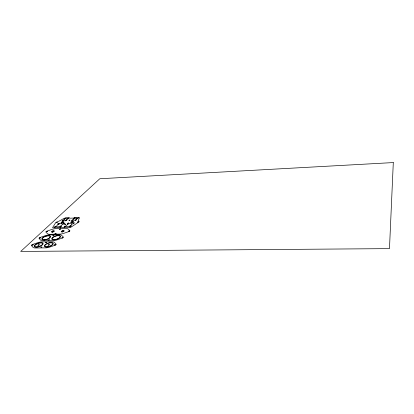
<?xml version="1.0" encoding="UTF-8"?>
<svg xmlns="http://www.w3.org/2000/svg" width="414" height="414" viewBox="0 0 414 414"><rect width="100%" height="100%" fill="white"/><g stroke="black" fill="none" stroke-linecap="round" stroke-linejoin="round"><path stroke-width="0.62" d="M78.494 217.785L77.263 218.675M76.507 219.731L75.265 220.626M77.227 218.592L78.474 217.702M75.229 220.543L76.487 219.643M74.934 217.893L73.708 218.783M73.666 218.695L74.913 217.811M72.936 219.824L71.679 220.729M71.648 220.646L72.916 219.746M68.941 218.069L67.694 218.954M67.663 218.871L68.926 217.987M66.913 220.005L65.66 220.9M65.624 220.812L66.897 219.917M65.433 218.168L64.175 219.058M62.084 220.916L63.368 220.02M64.144 218.975L65.412 218.09M63.383 220.098L62.126 220.998M59.466 229.361L60.553 229.071L59.466 229.361M57.267 222.334L56.221 222.67L57.267 222.334M56.092 233.356L54.99 233.667L56.092 233.356M55.605 244.55L54.462 244.912L55.605 244.55M54.006 235.359L52.899 235.685L54.006 235.359M49.375 239.809L48.247 240.141L49.375 239.809M393.3 162.573L389.481 248.628L20.7 251.427L99.8 178.75L393.3 162.573M46.694 242.381L45.556 242.723L46.694 242.381M47.522 231.431L46.435 231.752L47.512 231.478M41.861 247.023C40.722 248.286 40.437 246.516 41.861 247.039M40.738 237.755L39.625 238.066L40.738 237.755M74.272 222.882C73.107 222.23 71.648 225.64 74.261 222.923M33.151 244.819L32.018 245.176L33.151 244.819M71.146 225.951C69.293 228.585 69.003 225.692 71.141 225.966M78.588 221.769L77.527 222.07L78.588 221.769M68.791 223.027C67.006 225.552 66.638 222.856 68.791 223.017M65.624 226.085C63.647 228.74 63.549 225.801 65.619 226.101M64.589 223.141C63.337 222.541 61.996 225.858 64.579 223.177M69.309 230.986L68.212 231.297L69.309 231.002M69.945 220.051L68.895 220.341L69.935 220.098M61.391 226.189C60.071 225.609 58.798 228.932 61.381 226.23M59.176 223.281C57.36 225.78 57.003 223.141 59.176 223.27M65.728 224.103L64.667 224.414L65.728 224.103M62.84 237.398C61.639 238.619 61.526 236.849 62.84 237.413M55.942 226.323C53.991 228.921 53.815 226.137 55.942 226.313M79.333 217.914L78.215 220.693L79.131 221.469A1.387 0.528 -16.7 0 1 78.789 222.044L70.623 227.41L52.806 227.829L52.625 227.581L55.693 222.665A1.377 0.507 -17.3 0 1 56.542 222.09C61.055 220.983 64.33 216.506 69.428 217.79L69.764 218.199L73.325 218.09L74.567 217.635L78.976 217.505L79.333 217.914M71.803 224.528L71.006 225.309A2.696 1.025 -17.1 0 1 67.456 226.629A2.696 1.025 -17.1 0 1 66.504 225.423L67.311 224.642A2.691 1.019 -17.1 0 1 70.841 223.337A2.691 1.019 -17.1 0 1 71.803 224.528M76.823 218.789L76.052 219.544A1.615 0.605 -16.7 0 1 73.935 220.326A1.615 0.605 -16.7 0 1 73.34 219.622L74.122 218.871A1.609 0.6 -16.7 0 1 76.228 218.095A1.609 0.6 -16.7 0 1 76.823 218.789M67.259 219.068L66.468 219.824A1.609 0.595 -17 0 1 64.351 220.6A1.609 0.595 -17 0 1 63.792 219.896L64.589 219.146A1.604 0.59 -17 0 1 66.695 218.38A1.604 0.59 -17 0 1 67.259 219.068M62.095 224.776L61.277 225.552A2.691 1.004 -17.4 0 1 57.732 226.862A2.691 1.004 -17.4 0 1 56.837 225.661L57.66 224.885A2.681 0.999 -17.3 0 1 61.189 223.591A2.681 0.999 -17.3 0 1 62.095 224.776M55.238 245.186L49.576 247.148A6.267 2.463 -18.4 0 1 45.628 247.877L35.428 247.976A6.251 2.417 -18.7 0 1 32.98 247.324L31.407 245.461A1.496 0.574 -18.8 0 1 32.421 244.519L38.005 242.604A6.251 2.417 -18.7 0 1 41.861 241.895L51.921 241.755A6.267 2.463 -18.4 0 1 54.436 242.381L56.2 244.229A1.501 0.595 -18.3 0 1 55.238 245.186M62.498 237.988L56.977 239.892A6.112 2.37 -17.9 0 1 53.106 240.606L43.066 240.751A6.096 2.329 -18.2 0 1 40.639 240.141L39.035 238.376A1.459 0.554 -18.4 0 1 40.008 237.47L45.462 235.613A6.096 2.329 -18.2 0 1 49.235 234.914L59.145 234.733A6.112 2.37 -17.9 0 1 61.634 235.318L63.42 237.072A1.465 0.574 -17.8 0 1 62.498 237.988M68.983 231.555L63.585 233.403A5.972 2.293 -17.5 0 1 59.792 234.101L49.892 234.293A5.956 2.251 -17.8 0 1 47.486 233.713L45.861 232.031A1.423 0.533 -17.9 0 1 46.798 231.162L52.128 229.356A5.956 2.251 -17.8 0 1 55.833 228.673L65.603 228.45A5.972 2.293 -17.5 0 1 68.072 228.999L69.873 230.67A1.433 0.554 -17.3 0 1 68.983 231.555M62.224 222.68A0.771 0.285 -17.2 0 0 63.264 222.101A0.771 0.285 -17.2 0 0 62.079 222.204A0.771 0.285 -17.2 0 0 62.224 222.68M71.487 222.768A1.521 0.574 -16.9 0 0 73.609 221.656A1.521 0.574 -16.9 0 0 71.337 221.775A1.521 0.574 -16.9 0 0 71.487 222.768M61.94 223.017A1.521 0.564 -17.2 0 0 63.973 221.878A1.521 0.564 -17.2 0 0 61.655 222.085A1.521 0.564 -17.2 0 0 61.94 223.017M71.808 222.421A0.776 0.29 -16.9 0 0 72.89 221.857A0.776 0.29 -16.9 0 0 71.736 221.92A0.776 0.29 -16.9 0 0 71.808 222.421M52.573 231.83A0.797 0.3 -17.8 0 0 53.654 231.219A0.797 0.3 -17.8 0 0 52.443 231.322A0.797 0.3 -17.8 0 0 52.573 231.83M62.41 231.628A0.802 0.305 -17.5 0 0 63.487 231.012A0.802 0.305 -17.5 0 0 62.266 231.115A0.802 0.305 -17.5 0 0 62.41 231.628M52.267 232.192A1.568 0.595 -17.8 0 0 54.389 230.991A1.568 0.595 -17.8 0 0 52.014 231.193A1.568 0.595 -17.8 0 0 52.267 232.192M62.116 231.99A1.573 0.605 -17.5 0 0 64.222 230.784A1.573 0.605 -17.5 0 0 61.821 230.986A1.573 0.605 -17.5 0 0 62.116 231.99M36.722 247.215A4.751 1.837 -18.7 0 0 43.191 243.489A4.751 1.837 -18.7 0 0 36.085 244.074A4.751 1.837 -18.7 0 0 36.722 247.215M36.996 246.884A4.078 1.578 -18.7 0 0 42.554 243.691A4.078 1.578 -18.7 0 0 36.458 244.188A4.078 1.578 -18.7 0 0 36.996 246.884M46.911 247.106A4.766 1.873 -18.4 0 0 53.334 243.36A4.766 1.873 -18.4 0 0 46.145 243.944A4.766 1.873 -18.4 0 0 46.911 247.106M47.175 246.78A4.088 1.609 -18.4 0 0 52.692 243.561A4.088 1.609 -18.4 0 0 46.528 244.063A4.088 1.609 -18.4 0 0 47.175 246.78M38.326 245.316A0.838 0.326 -18.7 0 0 39.47 244.658A0.838 0.326 -18.7 0 0 38.223 244.757A0.838 0.326 -18.7 0 0 38.326 245.316M48.464 245.197A0.838 0.331 -18.4 0 0 49.602 244.534A0.838 0.331 -18.4 0 0 48.34 244.638A0.838 0.331 -18.4 0 0 48.464 245.197M44.319 240.016A4.637 1.77 -18.2 0 0 50.591 236.43A4.637 1.77 -18.2 0 0 43.61 237.02A4.637 1.77 -18.2 0 0 44.319 240.016M54.348 239.866A4.647 1.806 -17.9 0 0 60.573 236.254A4.647 1.806 -17.9 0 0 53.515 236.849A4.647 1.806 -17.9 0 0 54.348 239.866M44.521 239.773A4.124 1.578 -18.2 0 0 50.104 236.585A4.124 1.578 -18.2 0 0 43.894 237.108A4.124 1.578 -18.2 0 0 44.521 239.773M54.544 239.618A4.135 1.604 -17.9 0 0 60.087 236.41A4.135 1.604 -17.9 0 0 53.81 236.937A4.135 1.604 -17.9 0 0 54.544 239.618"/></g></svg>
